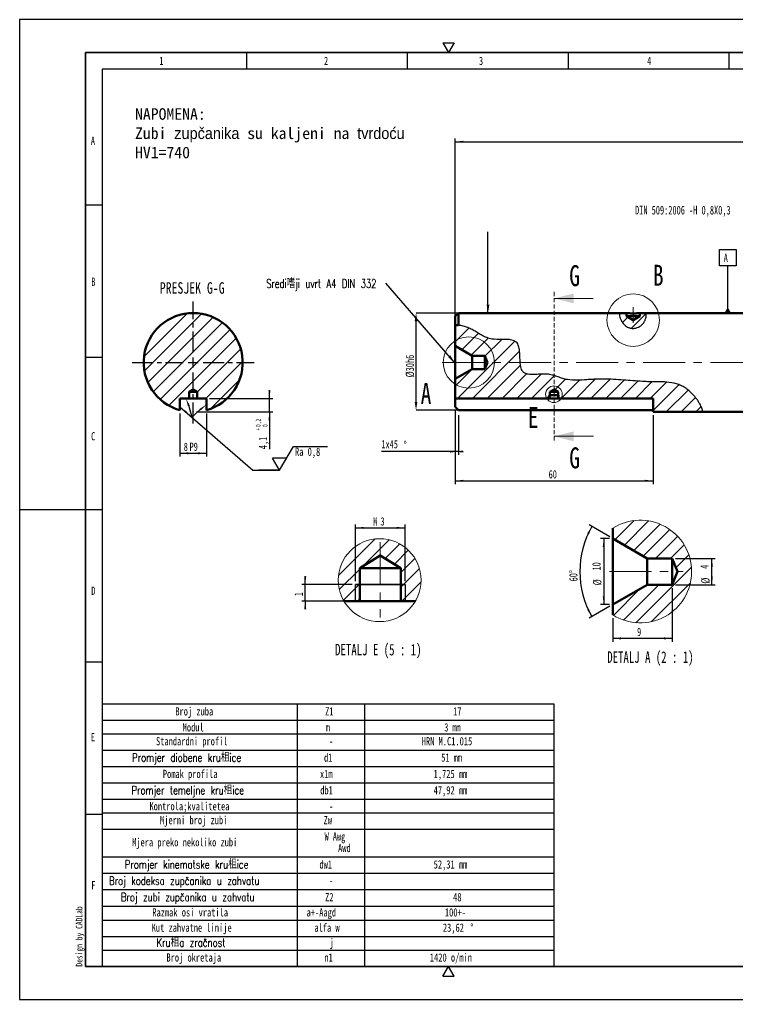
# Model space of a CAD drawing. Header units: millimetres. Extents: x 0 to 565, y 0 to 297.
# Drawn here: x 0 to 217.6, y 0 to 297 of the extents above; entities that cross this region are included whole.
import ezdxf

# ---------------------------------------------------------------- set-up
doc = ezdxf.new("R2010")
doc.units = ezdxf.units.MM
doc.header["$PDSIZE"] = -1
for name, pattern in [('CENTER', [10.16, 6.35, -1.27, 1.27, -1.27]), ('CENTERX2', [20.32, 12.7, -2.54, 2.54, -2.54]), ('HIDDEN', [1.905, 1.27, -0.635])]:
    doc.linetypes.add(name, pattern=pattern)
doc.layers.add('SAST-DEBELO', color=218, linetype='Continuous', lineweight=35)
doc.layers.add('SAST-TANKO', color=218, linetype='Continuous')
doc.layers.add('SLD-0', color=7, linetype='Continuous')
doc.styles.add('SLDTEXTSTYLE0', font='TXT', dxfattribs={"width": 0.75})
doc.styles.add('SLDTEXTSTYLE1', font='TXT', dxfattribs={"width": 0.75, "bigfont": 'bigfont'})
doc.styles.add('SLDTEXTSTYLE2', font='TXT', dxfattribs={"width": 0.7})
doc.styles.add('SLDTEXTSTYLE3', font='TXT', dxfattribs={"width": 0.7, "bigfont": 'bigfont'})
doc.styles.add('SLDTEXTSTYLE4', font='TXT', dxfattribs={"width": 0.6875})
doc.dimstyles.new('SLDDIMSTYLE1', dxfattribs={"dimtxt": 2.5, "dimasz": 2.5, "dimexe": 0, "dimexo": 0.0625, "dimtad": 1, "dimdec": 0, "dimrnd": 1e-09, "dimzin": 12, "dimdsep": 46, "dimtxsty": 'SLDTEXTSTYLE2', "dimsah": 1, "dimcen": 0.09, "dimadec": 0, "dimazin": 3, "dimtfac": 1, "dimtdec": 1, "dimtofl": 0, "dimtmove": 0, "dimatfit": 3, "dimfxl": 1, "dimfrac": 2, "dimtolj": 1, "dimtzin": 12, "dimarcsym": 0})
doc.dimstyles.new('SLDDIMSTYLE10', dxfattribs={"dimtxt": 2.5, "dimasz": 2.5, "dimexe": 0, "dimexo": 0.0625, "dimtad": 1, "dimdec": 0, "dimlfac": 0.5, "dimrnd": 1e-09, "dimzin": 12, "dimdsep": 46, "dimtxsty": 'SLDTEXTSTYLE2', "dimsah": 1, "dimcen": 0.09, "dimadec": 0, "dimazin": 3, "dimtfac": 1, "dimtdec": 1, "dimtofl": 0, "dimtmove": 0, "dimatfit": 3, "dimfxl": 1, "dimfrac": 2, "dimtolj": 1, "dimtzin": 12, "dimarcsym": 0})
doc.dimstyles.new('SLDDIMSTYLE11', dxfattribs={"dimtxt": 2.5, "dimasz": 2.5, "dimexe": 0, "dimexo": 0.0625, "dimtad": 1, "dimdec": 4, "dimlfac": 0.5, "dimzin": 12, "dimdsep": 46, "dimtxsty": 'SLDTEXTSTYLE2', "dimsah": 1, "dimcen": 0.09, "dimadec": 0, "dimazin": 3, "dimtfac": 1, "dimtdec": 1, "dimtofl": 0, "dimtmove": 0, "dimatfit": 3, "dimfxl": 1, "dimfrac": 2, "dimtolj": 1, "dimtzin": 12, "dimarcsym": 0})
doc.dimstyles.new('SLDDIMSTYLE15', dxfattribs={"dimtxt": 2.5, "dimasz": 2.5, "dimexe": 0, "dimexo": 0.0625, "dimtad": 1, "dimdec": 1, "dimrnd": 1e-09, "dimzin": 12, "dimdsep": 46, "dimtxsty": 'SLDTEXTSTYLE2', "dimsah": 1, "dimcen": 0.09, "dimadec": 0, "dimazin": 3, "dimtol": 1, "dimtp": 0.2, "dimtfac": 1, "dimtdec": 1, "dimtmove": 0, "dimatfit": 0, "dimfxl": 1, "dimfrac": 2, "dimtolj": 1, "dimarcsym": 0})
doc.dimstyles.new('SLDDIMSTYLE21', dxfattribs={"dimtxt": 2.5, "dimasz": 2.5, "dimexe": 0, "dimexo": 0.0625, "dimtad": 1, "dimdec": 0, "dimlfac": 0.2, "dimrnd": 1e-09, "dimzin": 12, "dimdsep": 46, "dimtxsty": 'SLDTEXTSTYLE2', "dimsah": 1, "dimcen": 0.09, "dimadec": 0, "dimazin": 3, "dimtfac": 1, "dimtdec": 1, "dimtmove": 0, "dimatfit": 0, "dimfxl": 1, "dimfrac": 2, "dimtolj": 1, "dimtzin": 12, "dimarcsym": 0})
doc.dimstyles.new('SLDDIMSTYLE22', dxfattribs={"dimtxt": 2.5, "dimasz": 2.5, "dimexe": 0, "dimexo": 0.0625, "dimtad": 1, "dimdec": 0, "dimlfac": 0.2, "dimrnd": 1e-09, "dimzin": 12, "dimdsep": 46, "dimtxsty": 'SLDTEXTSTYLE2', "dimsah": 1, "dimcen": 0.09, "dimadec": 0, "dimazin": 3, "dimtfac": 1, "dimtdec": 1, "dimtofl": 0, "dimtmove": 0, "dimatfit": 3, "dimfxl": 1, "dimfrac": 2, "dimtolj": 1, "dimtzin": 12, "dimarcsym": 0})
doc.dimstyles.new('SLDDIMSTYLE6', dxfattribs={"dimtxt": 0.18, "dimasz": 2.5, "dimexe": 0, "dimexo": 0.0625, "dimgap": 0, "dimtad": 0, "dimtih": 1, "dimtoh": 1, "dimdec": 0, "dimrnd": 1e-09, "dimzin": 0, "dimdsep": 46, "dimtxsty": 'Standard', "dimsah": 1, "dimcen": 0.09, "dimadec": 0, "dimazin": 0, "dimtfac": 2.5, "dimtdec": 0, "dimtofl": 0, "dimtmove": 0, "dimatfit": 3, "dimfxl": 1, "dimfrac": 2, "dimtolj": 1, "dimtzin": 0, "dimarcsym": 0})

# ---------------------------------------------------------------- blocks, each defined once
blk = doc.blocks.new('SW_TABLEANNOTATION_0')
at = {"layer": 'SLD-0', "color": 0}
for p, q in [((0, 0), (0, -4.96)), ((0, 0), (59.11, 0)), ((59.11, 0), (59.11, -4.96)), ((59.11, 0), (79.56, 0)), ((79.56, 0), (79.56, -4.96)), ((79.56, 0), (136.95, 0)), ((136.95, 0), (136.95, -4.96)), ((0, -4.96), (0, -9.05)), ((0, -4.96), (59.11, -4.96)), ((59.11, -4.96), (59.11, -9.05)), ((59.11, -4.96), (79.56, -4.96)), ((79.56, -4.96), (79.56, -9.05)), ((79.56, -4.96), (136.95, -4.96)), ((136.95, -4.96), (136.95, -9.05)), ((0, -9.05), (0, -14.01)), ((0, -9.05), (59.11, -9.05)), ((59.11, -9.05), (59.11, -14.01)), ((59.11, -9.05), (79.56, -9.05)), ((79.56, -9.05), (79.56, -14.01)), ((79.56, -9.05), (136.95, -9.05)), ((136.95, -9.05), (136.95, -14.01)), ((0, -14.01), (0, -18.97)), ((0, -14.01), (59.11, -14.01)), ((59.11, -14.01), (59.11, -18.97)), ((59.11, -14.01), (79.56, -14.01)), ((79.56, -14.01), (79.56, -18.97)), ((79.56, -14.01), (136.95, -14.01)), ((136.95, -14.01), (136.95, -18.97)), ((0, -18.97), (0, -23.93)), ((0, -18.97), (59.11, -18.97)), ((59.11, -18.97), (59.11, -23.93)), ((59.11, -18.97), (79.56, -18.97)), ((79.56, -18.97), (79.56, -23.93)), ((79.56, -18.97), (136.95, -18.97)), ((136.95, -18.97), (136.95, -23.93)), ((0, -23.93), (0, -28.89)), ((0, -23.93), (59.11, -23.93)), ((59.11, -23.93), (59.11, -28.89)), ((59.11, -23.93), (79.56, -23.93)), ((79.56, -23.93), (79.56, -28.89)), ((79.56, -23.93), (136.95, -23.93)), ((136.95, -23.93), (136.95, -28.89)), ((0, -28.89), (0, -32.98)), ((0, -28.89), (59.11, -28.89)), ((59.11, -28.89), (59.11, -32.98)), ((59.11, -28.89), (79.56, -28.89)), ((79.56, -28.89), (79.56, -32.98)), ((79.56, -28.89), (136.95, -28.89)), ((136.95, -28.89), (136.95, -32.98)), ((0, -32.98), (0, -37.94)), ((0, -32.98), (59.11, -32.98)), ((59.11, -32.98), (59.11, -37.94)), ((59.11, -32.98), (79.56, -32.98)), ((79.56, -32.98), (79.56, -37.94)), ((79.56, -32.98), (136.95, -32.98)), ((136.95, -32.98), (136.95, -37.94)), ((0, -37.94), (0, -46.4)), ((0, -37.94), (59.11, -37.94)), ((59.11, -37.94), (59.11, -46.4)), ((59.11, -37.94), (79.56, -37.94)), ((79.56, -37.94), (79.56, -46.4)), ((79.56, -37.94), (136.95, -37.94)), ((136.95, -37.94), (136.95, -46.4)), ((0, -46.4), (0, -51.35)), ((0, -46.4), (59.11, -46.4)), ((59.11, -46.4), (59.11, -51.35)), ((59.11, -46.4), (79.56, -46.4)), ((79.56, -46.4), (79.56, -51.35)), ((79.56, -46.4), (136.95, -46.4)), ((136.95, -46.4), (136.95, -51.35)), ((0, -51.35), (0, -56.31)), ((0, -51.35), (59.11, -51.35)), ((59.11, -51.35), (59.11, -56.31)), ((59.11, -51.35), (79.56, -51.35)), ((79.56, -51.35), (79.56, -56.31)), ((79.56, -51.35), (136.95, -51.35)), ((136.95, -51.35), (136.95, -56.31)), ((0, -56.31), (0, -61.27)), ((0, -56.31), (59.11, -56.31)), ((59.11, -56.31), (59.11, -61.27)), ((59.11, -56.31), (79.56, -56.31)), ((79.56, -56.31), (79.56, -61.27)), ((79.56, -56.31), (136.95, -56.31)), ((136.95, -56.31), (136.95, -61.27)), ((0, -61.27), (0, -65.56)), ((0, -61.27), (59.11, -61.27)), ((59.11, -61.27), (59.11, -65.56)), ((59.11, -61.27), (79.56, -61.27)), ((79.56, -61.27), (79.56, -65.56)), ((79.56, -61.27), (136.95, -61.27)), ((136.95, -61.27), (136.95, -65.56)), ((0, -65.56), (0, -70.52)), ((0, -65.56), (59.11, -65.56)), ((59.11, -65.56), (59.11, -70.52)), ((59.11, -65.56), (79.56, -65.56)), ((79.56, -65.56), (79.56, -70.52)), ((79.56, -65.56), (136.95, -65.56)), ((136.95, -65.56), (136.95, -70.52)), ((0, -70.52), (0, -74.62)), ((0, -70.52), (59.11, -70.52)), ((59.11, -70.52), (59.11, -74.62)), ((59.11, -70.52), (79.56, -70.52)), ((79.56, -70.52), (79.56, -74.62)), ((79.56, -70.52), (136.95, -70.52)), ((136.95, -70.52), (136.95, -74.62)), ((0, -74.62), (0, -79.57)), ((0, -74.62), (59.11, -74.62)), ((59.11, -74.62), (59.11, -79.57)), ((59.11, -74.62), (79.56, -74.62)), ((79.56, -74.62), (79.56, -79.57)), ((79.56, -74.62), (136.95, -74.62)), ((136.95, -74.62), (136.95, -79.57)), ((0, -79.57), (59.11, -79.57)), ((59.11, -79.57), (79.56, -79.57)), ((79.56, -79.57), (136.95, -79.57))]:
    blk.add_line(p, q, dxfattribs=at)
at = {"layer": 'SLD-0', "color": 0, "char_height": 2.5, "attachment_point": 1}
for s, insert, style in [('Broj zuba', (22.21, -1.01), 'SLDTEXTSTYLE0'), ('Z1', (67.61, -1.01), 'SLDTEXTSTYLE0'), ('17', (106.41, -1.01), 'SLDTEXTSTYLE0'), ('Modul', (24.44, -5.85), 'SLDTEXTSTYLE0'), ('3 mm', (103.75, -5.85), 'SLDTEXTSTYLE4'), ('m', (67.77, -5.85), 'SLDTEXTSTYLE0'), ('Standardni profil', (16.35, -10.06), 'SLDTEXTSTYLE0'), ('-', (68.78, -10.06), 'SLDTEXTSTYLE0'), ('HRN M.C1.015', (96.91, -10.06), 'SLDTEXTSTYLE0'), ('Promjer diobene kru柤ice', (9.11, -15.02), 'SLDTEXTSTYLE1'), ('d1', (67.27, -15.02), 'SLDTEXTSTYLE0'), ('51 mm', (102.82, -15.02), 'SLDTEXTSTYLE2'), ('Pomak profila', (18.42, -19.97), 'SLDTEXTSTYLE0'), ('x1m', (66.05, -19.97), 'SLDTEXTSTYLE0'), ('1,725 mm', (100.51, -19.97), 'SLDTEXTSTYLE0'), ('Promjer temeljne kru柤ice', (8.93, -24.93), 'SLDTEXTSTYLE1'), ('db1', (66.13, -24.93), 'SLDTEXTSTYLE0'), ('47,92 mm', (100.51, -24.93), 'SLDTEXTSTYLE0'), ('Kontrola;kvalitetea', (14.37, -29.77), 'SLDTEXTSTYLE0'), ('-', (68.78, -29.77), 'SLDTEXTSTYLE0'), ('Mjerni broj zubi', (17.57, -33.98), 'SLDTEXTSTYLE0'), ('Zw', (67.15, -33.98), 'SLDTEXTSTYLE0'), ('Mjera preko nekoliko zubi', (9.11, -40.69), 'SLDTEXTSTYLE0'), ('W Awg', (67.46, -38.94), 'SLDTEXTSTYLE2'), ('Awd', (71.54, -42.44), 'SLDTEXTSTYLE0'), ('Promjer kinematske kru柤ice', (6.89, -47.4), 'SLDTEXTSTYLE1'), ('dw1', (65.89, -47.4), 'SLDTEXTSTYLE0'), ('52,31 mm', (100.51, -47.4), 'SLDTEXTSTYLE0'), ('Broj kodeksa zupčanika u zahvatu', (2.12, -52.36), 'SLDTEXTSTYLE1'), ('-', (68.78, -52.36), 'SLDTEXTSTYLE0'), ('Broj zubi zupčanika u zahvatu', (5.71, -57.32), 'SLDTEXTSTYLE1'), ('Z2', (67.61, -57.32), 'SLDTEXTSTYLE0'), ('48', (106.41, -57.32), 'SLDTEXTSTYLE0'), ('Razmak osi vratila', (15.23, -61.94), 'SLDTEXTSTYLE0'), ('a+-Aagd', (62, -61.94), 'SLDTEXTSTYLE0'), ('100+-', (103.92, -61.94), 'SLDTEXTSTYLE0'), ('Kut zahvatne linije', (15.04, -66.57), 'SLDTEXTSTYLE0'), ('alfa w', (64.36, -66.57), 'SLDTEXTSTYLE0'), ('23,62', (103.31, -66.57), 'SLDTEXTSTYLE0'), ('%%d', (111.62, -66.57), 'SLDTEXTSTYLE0'), ('Kru柤a zračnost', (16.52, -71.1), 'SLDTEXTSTYLE1'), ('j', (69, -71.1), 'SLDTEXTSTYLE0'), ('Broj okretaja', (19.51, -75.62), 'SLDTEXTSTYLE0'), ('n1', (67.4, -75.62), 'SLDTEXTSTYLE0'), ('1420 o/min', (99.37, -75.62), 'SLDTEXTSTYLE0')]:
    blk.add_mtext(s, dxfattribs=dict(at, insert=insert, style=style))
blk = doc.blocks.new('_D_4')
at = {"layer": 'Defpoints', "color": 0, "transparency": 16777216}
for p in [(120.18, 208.06), (133.01, 208.06), (133.01, 178.6)]:
    blk.add_point(p, dxfattribs=at)
at = {"layer": 'SLD-0', "color": 0, "lineweight": -2, "transparency": 16777216}
for p, q in [((132.94, 208.06), (120.18, 208.06)), ((120.18, 181.1), (120.18, 205.56)), ((132.94, 178.6), (120.18, 178.6))]:
    blk.add_line(p, q, dxfattribs=at)
at = {"layer": 'SLD-0', "color": 0, "transparency": 16777216}
for points in [[(119.76, 205.56), (120.59, 205.56), (120.18, 208.06)], [(119.76, 181.1), (120.59, 181.1), (120.18, 178.6)]]:
    blk.add_solid(points, dxfattribs=at)
at = {"layer": 'SLD-0', "color": 0, "transparency": 16777216, "insert": (117.05, 191.97), "char_height": 2.5, "attachment_point": 2, "rotation": 90, "style": 'SLDTEXTSTYLE2'}
blk.add_mtext('\\A1;%%C{\\Ftxt|c238;30}h6', dxfattribs=at)
blk = doc.blocks.new('_D_12')
at = {"layer": 'SLD-0', "transparency": 16777216}
for p, q in [((132.01, 178.06), (132.01, 165.07)), ((133.01, 177.06), (133.01, 165.07)), ((132.01, 166.07), (109.68, 166.07)), ((133.01, 166.07), (132.01, 166.07))]:
    blk.add_line(p, q, dxfattribs=at)
for points in [[(133.01, 166.07), (130.51, 166.38), (130.51, 165.76)], [(132.01, 166.07), (134.51, 165.76), (134.51, 166.38)]]:
    blk.add_solid(points, dxfattribs=at)
at = {"layer": 'SLD-0', "transparency": 16777216, "char_height": 2.5, "attachment_point": 1, "style": 'SLDTEXTSTYLE2'}
for s, insert in [('1', (109.68, 169.54)), ('x45', (110.93, 169.54)), ('%%d', (116.43, 169.29))]:
    blk.add_mtext(s, dxfattribs=dict(at, insert=insert))
blk = doc.blocks.new('_D_16')
at = {"layer": 'SLD-0', "transparency": 16777216}
for p, q in [((132.01, 178.64), (132.01, 156.2)), ((192.01, 177.06), (192.01, 156.2)), ((132.01, 157.2), (192.01, 157.2))]:
    blk.add_line(p, q, dxfattribs=at)
for points in [[(132.01, 157.2), (134.51, 156.89), (134.51, 157.51)], [(192.01, 157.2), (189.51, 157.51), (189.51, 156.89)]]:
    blk.add_solid(points, dxfattribs=at)
at = {"layer": 'SLD-0', "transparency": 16777216, "insert": (160.37, 160.42), "char_height": 2.5, "attachment_point": 1, "style": 'SLDTEXTSTYLE2'}
blk.add_mtext('60', dxfattribs=at)
blk = doc.blocks.new('_D_17')
at = {"layer": 'SLD-0', "transparency": 16777216}
for p, q in [((132.01, 205.44), (132.01, 260.97)), ((132.01, 259.97), (362.01, 259.97)), ((362.01, 208.06), (362.01, 260.97))]:
    blk.add_line(p, q, dxfattribs=at)
for centre, start, end in [((246.42, 262.35), 153.4349, 206.5651), ((242.17, 262.35), 333.4349, 26.5651)]:
    blk.add_arc(centre, 5.31, start, end, dxfattribs=at)
for points in [[(132.01, 259.97), (134.51, 259.66), (134.51, 260.28)], [(362.01, 259.97), (359.51, 260.28), (359.51, 259.66)]]:
    blk.add_solid(points, dxfattribs=at)
at = {"layer": 'SLD-0', "transparency": 16777216, "insert": (241.67, 263.19), "char_height": 2.5, "attachment_point": 1, "style": 'SLDTEXTSTYLE2'}
blk.add_mtext('230', dxfattribs=at)
blk = doc.blocks.new('SW_NOTE_0_4')
at = {"layer": 'SLD-0', "color": 0, "insert": (-36.29, 1.22), "char_height": 2.6458, "attachment_point": 1, "style": 'SLDTEXTSTYLE3'}
blk.add_mtext('Sredi嗜ji uvrt A4 DIN 332', dxfattribs=at)
blk = doc.blocks.new('SW_NOTE_0_5')
at = {"layer": 'SLD-0', "color": 0, "insert": (-34.09, 1.2), "char_height": 2.6458, "attachment_point": 1, "style": 'SLDTEXTSTYLE2'}
blk.add_mtext('DIN 509:2006 -H 0,8X0,3', dxfattribs=at)
blk = doc.blocks.new('SW_DATUMTAG_0')
at = {"layer": 'SLD-0', "color": 0}
for p, q in [((-1.27, -0.52), (-1.27, 4.48)), ((-1.27, 4.48), (3.73, 4.48)), ((3.73, 4.48), (3.73, -0.52)), ((3.73, -0.52), (-1.27, -0.52)), ((1.23, -14.78), (1.23, -0.52))]:
    blk.add_line(p, q, dxfattribs=at)
blk.add_solid([(2.23, -14.78), (0.23, -14.78), (1.23, -13.03)], dxfattribs=at)
at = {"layer": 'SLD-0', "color": 0, "insert": (0, 3.22), "char_height": 2.5, "attachment_point": 1, "style": 'SLDTEXTSTYLE2'}
blk.add_mtext('A', dxfattribs=at)
blk = doc.blocks.new('SW_HATCH_1')
at = {"color": 0, "linetype": 'Continuous', "lineweight": 25}
for p, q in [((0, 0), (-5.82, -5.82)), ((4.4, -0.09), (-2.97, -7.46)), ((7.89, -1.09), (-0.12, -9.1)), ((10.78, -2.69), (2.72, -10.75)), ((13.19, -4.77), (6.52, -11.44)), ((15.14, -7.31), (11.01, -11.44)), ((16.58, -10.36), (12.7, -14.24)), ((17.38, -14.06), (0.49, -30.94)), ((1.75, -20.7), (-6.26, -28.71)), ((7.5, -19.44), (-3.21, -30.15)), ((17.06, -18.86), (5.3, -30.62))]:
    blk.add_line(p, q, dxfattribs=at)
blk = doc.blocks.new('_D_20')
at = {"layer": 'SLD-0', "transparency": 16777216}
for p, q in [((178.96, 140.18), (172.61, 143.85)), ((178.96, 119.18), (172.61, 115.52))]:
    blk.add_line(p, q, dxfattribs=at)
blk.add_arc((197.14, 129.68), 27.32, 150, 210, dxfattribs=at)
for points in [[(173.48, 143.35), (172.06, 141.27), (172.61, 140.98)], [(173.48, 116.02), (172.61, 118.38), (172.06, 118.1)]]:
    blk.add_solid(points, dxfattribs=at)
at = {"layer": 'SLD-0', "transparency": 16777216, "insert": (166.64, 126.7), "char_height": 2.5, "attachment_point": 1, "rotation": 90.9012, "style": 'SLDTEXTSTYLE2'}
blk.add_mtext('60°', dxfattribs=at)
blk = doc.blocks.new('_D_21')
at = {"layer": 'SLD-0', "transparency": 16777216}
for p, q in [((178.82, 139.68), (176.08, 139.68)), ((177.08, 139.68), (177.08, 119.68)), ((178.82, 119.68), (176.08, 119.68))]:
    blk.add_line(p, q, dxfattribs=at)
for points in [[(177.08, 139.68), (176.77, 137.18), (177.39, 137.18)], [(177.08, 119.68), (177.39, 122.18), (176.77, 122.18)]]:
    blk.add_solid(points, dxfattribs=at)
at = {"layer": 'SLD-0', "transparency": 16777216, "char_height": 2.5, "attachment_point": 1, "rotation": 90, "style": 'SLDTEXTSTYLE2'}
for s, insert in [('10', (173.61, 130.01)), ('%%c', (173.86, 125.5))]:
    blk.add_mtext(s, dxfattribs=dict(at, insert=insert))
blk = doc.blocks.new('_D_22')
at = {"layer": 'SLD-0', "transparency": 16777216}
for p, q in [((198.82, 133.68), (210.85, 133.68)), ((209.85, 125.68), (209.85, 133.68)), ((198.82, 125.68), (210.85, 125.68))]:
    blk.add_line(p, q, dxfattribs=at)
for points in [[(209.85, 133.68), (209.54, 131.18), (210.16, 131.18)], [(209.85, 125.68), (210.16, 128.18), (209.54, 128.18)]]:
    blk.add_solid(points, dxfattribs=at)
at = {"layer": 'SLD-0', "transparency": 16777216, "char_height": 2.5, "attachment_point": 1, "rotation": 90, "style": 'SLDTEXTSTYLE2'}
for s, insert in [('4', (206.38, 130.51)), ('%%c', (206.63, 126))]:
    blk.add_mtext(s, dxfattribs=dict(at, insert=insert))
blk = doc.blocks.new('_D_23')
at = {"layer": 'SLD-0', "transparency": 16777216}
for p, q in [((197.82, 124.68), (197.82, 108.43)), ((179.82, 115.55), (179.82, 108.43)), ((197.82, 109.43), (179.82, 109.43))]:
    blk.add_line(p, q, dxfattribs=at)
for points in [[(179.82, 109.43), (182.32, 109.12), (182.32, 109.74)], [(197.82, 109.43), (195.32, 109.74), (195.32, 109.12)]]:
    blk.add_solid(points, dxfattribs=at)
at = {"layer": 'SLD-0', "transparency": 16777216, "insert": (187.18, 112.65), "char_height": 2.5, "attachment_point": 1, "rotation": 360, "style": 'SLDTEXTSTYLE2'}
blk.add_mtext('9', dxfattribs=at)
blk = doc.blocks.new('_D_28')
at = {"layer": 'SLD-0', "transparency": 16777216}
for p, q in [((75.74, 182.16), (75.74, 184.66)), ((57.61, 182.16), (76.74, 182.16)), ((75.74, 178.06), (75.74, 182.16)), ((53.61, 178.06), (76.74, 178.06)), ((75.74, 178.06), (75.74, 166.79))]:
    blk.add_line(p, q, dxfattribs=at)
for points in [[(75.74, 182.16), (76.05, 184.66), (75.43, 184.66)], [(75.74, 178.06), (75.43, 175.56), (76.05, 175.56)]]:
    blk.add_solid(points, dxfattribs=at)
at = {"layer": 'SLD-0', "transparency": 16777216, "attachment_point": 1, "rotation": 90, "style": 'SLDTEXTSTYLE2'}
for s, insert, char_height in [('0,2', (71.56, 173.47), 1.5), ('+', (71.56, 172.42), 1.5), ('0', (73.66, 173.47), 1.5), ('4,1', (72.52, 166.79), 2.5)]:
    blk.add_mtext(s, dxfattribs=dict(at, insert=insert, char_height=char_height))
blk = doc.blocks.new('_D_29')
at = {"layer": 'SLD-0', "transparency": 16777216}
for p, q in [((48.61, 177.6), (48.61, 164.54)), ((56.61, 177.6), (56.61, 164.54)), ((48.61, 165.54), (56.61, 165.54))]:
    blk.add_line(p, q, dxfattribs=at)
for points in [[(48.61, 165.54), (51.11, 165.23), (51.11, 165.85)], [(56.61, 165.54), (54.11, 165.85), (54.11, 165.23)]]:
    blk.add_solid(points, dxfattribs=at)
at = {"layer": 'SLD-0', "transparency": 16777216, "char_height": 2.5, "attachment_point": 1, "style": 'SLDTEXTSTYLE2'}
for s, insert in [('8', (49.77, 168.77)), ('P9', (51.52, 168.77))]:
    blk.add_mtext(s, dxfattribs=dict(at, insert=insert))
blk = doc.blocks.new('SW_SFSYMBOL_5')
at = {"layer": 'SLD-0', "color": 0}
for p, q in [((-4.67, -3.57), (-0.46, 3.57)), ((-0.46, 3.57), (9.84, 3.57)), ((-4.67, -3.57), (-6.78, 0)), ((-2.57, 0), (-6.78, 0))]:
    blk.add_line(p, q, dxfattribs=at)
at = {"layer": 'SLD-0', "color": 0, "insert": (0, 3.22), "char_height": 2.5, "attachment_point": 1, "style": 'SLDTEXTSTYLE0'}
blk.add_mtext('Ra 0,8', dxfattribs=at)
blk = doc.blocks.new('SW_HATCH_3')
at = {"color": 0, "linetype": 'Continuous', "lineweight": 25}
for p, q in [((0, 0), (-11.1, -11.1)), ((4.24, -0.25), (-3.83, -8.32)), ((7.48, -1.5), (3.04, -5.94)), ((10.07, -3.4), (5.84, -7.63)), ((12.08, -5.88), (7.83, -10.13)), ((-4.67, -9.16), (-10.85, -15.34)), ((13.46, -9), (7.83, -14.62)), ((-4.67, -13.65), (-9.6, -18.58)), ((13.94, -13), (8.12, -18.82)), ((-4.67, -18.14), (-5.35, -18.82))]:
    blk.add_line(p, q, dxfattribs=at)
blk = doc.blocks.new('_D_35')
at = {"layer": 'SLD-0', "transparency": 16777216}
for p, q in [((86.58, 125.75), (86.58, 128.25)), ((100.84, 125.75), (85.58, 125.75)), ((86.58, 120.75), (86.58, 125.75)), ((100.84, 120.75), (85.58, 120.75)), ((86.58, 120.75), (86.58, 118.25))]:
    blk.add_line(p, q, dxfattribs=at)
for points in [[(86.58, 125.75), (86.89, 128.25), (86.27, 128.25)], [(86.58, 120.75), (86.27, 118.25), (86.89, 118.25)]]:
    blk.add_solid(points, dxfattribs=at)
at = {"layer": 'SLD-0', "transparency": 16777216, "insert": (83.36, 122.2), "char_height": 2.5, "attachment_point": 1, "rotation": 90, "style": 'SLDTEXTSTYLE2'}
blk.add_mtext('1', dxfattribs=at)
blk = doc.blocks.new('_D_36')
at = {"layer": 'SLD-0', "transparency": 16777216}
for p, q in [((101.84, 126.75), (101.84, 143.93)), ((101.84, 142.93), (116.84, 142.93)), ((116.84, 126.75), (116.84, 143.93))]:
    blk.add_line(p, q, dxfattribs=at)
for points in [[(101.84, 142.93), (104.34, 142.62), (104.34, 143.24)], [(116.84, 142.93), (114.34, 143.24), (114.34, 142.62)]]:
    blk.add_solid(points, dxfattribs=at)
at = {"layer": 'SLD-0', "transparency": 16777216, "char_height": 2.5, "attachment_point": 1, "style": 'SLDTEXTSTYLE2'}
for s, insert in [('M', (107.16, 146.15)), ('3', (109.41, 146.15))]:
    blk.add_mtext(s, dxfattribs=dict(at, insert=insert))
blk = doc.blocks.new('*U62')
at = {"color": 0, "linetype": 'CENTER', "transparency": 16777216}
for p, q in [((0, 3), (0, 18.5)), ((-18.5, 0), (-3, 0)), ((3, 0), (18.5, 0)), ((0, -18.5), (0, -3))]:
    blk.add_line(p, q, dxfattribs=at)
at = {"color": 0, "linetype": 'Continuous', "transparency": 16777216}
for p, q in [((-1.5, 0), (1.5, 0)), ((0, -1.5), (0, 1.5))]:
    blk.add_line(p, q, dxfattribs=at)

msp = doc.modelspace()

# ---------------------------------------------------------------- hatches: boundary and pattern name
at = {"linetype": 'Continuous', "lineweight": 25}
h = msp.add_hatch(dxfattribs=at)
h.set_pattern_fill('ANSI31', style=0)
edge = h.paths.add_edge_path(flags=0)
edge.add_line((56.61385, 182.16076), (56.61385, 178.60393))
edge.add_arc((52.61385, 193.06076), 15, 285.46601, 614.53399)
edge.add_line((48.61385, 178.60393), (48.61385, 182.16076))
edge.add_line((48.61385, 182.16076), (51.36386, 182.16076))
edge.add_line((51.36386, 182.16076), (51.36386, 184.16076))
edge.add_spline(control_points=[(51.36386, 184.16076), (51.47055, 184.22487), (51.57724, 184.28898), (51.68394, 184.35308), (51.91638, 184.49275), (52.14882, 184.63242), (52.38127, 184.77207), (52.43938, 184.80698), (52.49748, 184.84191), (52.55562, 184.87678), (52.57016, 184.8855), (52.58465, 184.89429), (52.59929, 184.90283), (52.60297, 184.90498), (52.60659, 184.9073), (52.61053, 184.90893), (52.61142, 184.90929), (52.61236, 184.90961), (52.61332, 184.90969), (52.61407, 184.90976), (52.61484, 184.90967), (52.61556, 184.90948), (52.61663, 184.9092), (52.61764, 184.90875), (52.61863, 184.90827), (52.62043, 184.9074), (52.62218, 184.90642), (52.62392, 184.90543), (52.62722, 184.90356), (52.63048, 184.90163), (52.63375, 184.89969), (52.64003, 184.89598), (52.6463, 184.89223), (52.65257, 184.88848), (52.66468, 184.88123), (52.67678, 184.87397), (52.68888, 184.8667), (52.71229, 184.85265), (52.73569, 184.8386), (52.75909, 184.82454), (52.80437, 184.79735), (52.84964, 184.77015), (52.89491, 184.74295), (52.9825, 184.69032), (53.0701, 184.63769), (53.15769, 184.58506), (53.32718, 184.48322), (53.49667, 184.38138), (53.66615, 184.27955), (53.73205, 184.23995), (53.79795, 184.20036), (53.86385, 184.16076)], knot_values=[0.002880687, 0.002880687, 0.002880687, 0.002880687, 0.003254102, 0.003254102, 0.003254102, 0.004067627, 0.004067627, 0.004067627, 0.004271008, 0.004271008, 0.004271008, 0.004321856, 0.004321856, 0.004321856, 0.004334645, 0.004334645, 0.004334645, 0.004337544, 0.004337544, 0.004337544, 0.004339809, 0.004339809, 0.004339809, 0.0043431, 0.0043431, 0.0043431, 0.00434907, 0.00434907, 0.00434907, 0.004360399, 0.004360399, 0.004360399, 0.004382207, 0.004382207, 0.004382207, 0.004424345, 0.004424345, 0.004424345, 0.004505849, 0.004505849, 0.004505849, 0.004663538, 0.004663538, 0.004663538, 0.004968646, 0.004968646, 0.004968646, 0.005559004, 0.005559004, 0.005559004, 0.005788541, 0.005788541, 0.005788541, 0.005788541], weights=[1, 1, 1, 1, 1, 1, 1, 1, 1, 1, 1, 1, 1, 1, 1, 1, 1, 1, 1, 1, 1, 1, 1, 1, 1, 1, 1, 1, 1, 1, 1, 1, 1, 1, 1, 1, 1, 1, 1, 1, 1, 1, 1, 1, 1, 1, 1, 1, 1, 1, 1, 1], degree=3, periodic=0)
edge.add_line((53.86385, 184.16076), (53.86385, 182.16076))
edge.add_line((53.86385, 182.16076), (56.61385, 182.16076))
h = msp.add_hatch(dxfattribs=at)
h.set_pattern_fill('ANSI31', style=0)
edge = h.paths.add_edge_path(flags=0)
edge.add_line((184.00681, 208.06076), (181.79872, 208.06076))
edge.add_spline(control_points=[(181.79872, 208.06076), (181.70873, 206.47223), (183.99088, 202.53303), (189.09109, 203.82129), (190.10844, 206.94922), (189.93788, 208.06076)], knot_values=[0.05217501, 0.05217501, 0.05217501, 0.05217501, 0.262824764, 0.468806802, 0.615799864, 0.615799864, 0.615799864, 0.615799864], weights=[1, 1, 1, 1, 1, 1], degree=3, periodic=0)
edge.add_line((189.93788, 208.06076), (188.00681, 208.06076))
edge.add_line((188.00681, 208.06076), (188.00681, 207.06076))
edge.add_line((188.00681, 207.06076), (186.00681, 205.90606))
edge.add_line((186.00681, 205.90606), (184.00681, 207.06076))
edge.add_line((184.00681, 207.06076), (184.00681, 208.06076))
h = msp.add_hatch(dxfattribs=at)
h.set_pattern_fill('ANSI31', style=0)
edge = h.paths.add_edge_path(flags=0)
edge.add_line((132.00681, 198.06076), (137.20297, 195.06076))
edge.add_line((137.20297, 195.06076), (141.00681, 195.06076))
edge.add_line((141.00681, 195.06076), (141.83524, 193.06076))
edge.add_line((141.83524, 193.06076), (141.00681, 191.06076))
edge.add_line((141.00681, 191.06076), (137.20297, 191.06076))
edge.add_line((137.20297, 191.06076), (132.00681, 188.06076))
edge.add_line((132.00681, 188.06076), (132.00681, 182.16076))
edge.add_line((132.00681, 182.16076), (160.75681, 182.16076))
edge.add_line((160.75681, 182.16076), (160.75681, 184.16076))
edge.add_line((160.75681, 184.16076), (162.00681, 184.91184))
edge.add_line((162.00681, 184.91184), (163.25681, 184.16076))
edge.add_line((163.25681, 184.16076), (163.25681, 182.16076))
edge.add_line((163.25681, 182.16076), (192.00681, 182.16076))
edge.add_line((192.00681, 182.16076), (192.00681, 178.06076))
edge.add_line((192.00681, 178.06076), (207.10833, 178.06076))
edge.add_spline(control_points=[(207.10833, 178.06076), (206.79119, 180.21332), (201.32924, 187.7271), (192.0044, 186.82327), (182.19915, 187.93637), (173.51029, 188.15363), (166.03659, 187.14081), (159.89513, 190.48717), (149.84637, 187.57822), (153.52861, 201.77438), (142.7752, 198.95176), (137.96787, 203.02378), (133.80129, 204.44398), (132.00681, 204.43813)], knot_values=[0.561687309, 0.561687309, 0.561687309, 0.561687309, 0.595599972, 0.651146453, 0.702583106, 0.741696305, 0.782439047, 0.809524722, 0.847185092, 0.89217176, 0.931293445, 0.962087058, 0.988848999, 0.988848999, 0.988848999, 0.988848999], weights=[1, 1, 1, 1, 1, 1, 1, 1, 1, 1, 1, 1, 1, 1], degree=3, periodic=0)
edge.add_line((132.00681, 204.43813), (132.00681, 198.06076))

# ---------------------------------------------------------------- linework, layer by layer
at = {"color": 7, "linetype": 'HIDDEN', "lineweight": 18}
msp.add_line((162.00329, 214.47792), (162.00329, 168.68237), dxfattribs=at)
at = {"color": 7, "linetype": 'Continuous', "lineweight": 18}
for p, q in [((173.91543, 212.47792), (162.00329, 212.47792)), ((174.00329, 170.68237), (162.00329, 170.68237))]:
    msp.add_line(p, q, dxfattribs=at)
at = {"color": 7, "linetype": 'Continuous', "lineweight": 50}
for p, q in [((133.00681, 208.06076), (132.00681, 207.06076)), ((181.79872, 208.06076), (133.00681, 208.06076)), ((133.00681, 208.06076), (133.00681, 204.37679)), ((184.00681, 208.06076), (181.79872, 208.06076)), ((184.00681, 208.06076), (184.00681, 207.06076)), ((189.93788, 208.06076), (188.00681, 208.06076)), ((188.00681, 207.06076), (188.00681, 208.06076)), ((234.68806, 208.06076), (189.93788, 208.06076)), ((132.00681, 204.43813), (132.00681, 207.06076)), ((188.00681, 207.06076), (184.00681, 207.06076)), ((184.00681, 207.06076), (186.00681, 205.90606)), ((186.00681, 205.90606), (188.00681, 207.06076)), ((132.00681, 198.06076), (132.00681, 204.43813)), ((137.20297, 195.06076), (132.00681, 198.06076)), ((132.00681, 188.06076), (132.00681, 198.06076)), ((137.20297, 191.06076), (137.20297, 195.06076)), ((141.00681, 195.06076), (137.20297, 195.06076)), ((141.00681, 191.06076), (141.00681, 195.06076)), ((141.83524, 193.06076), (141.00681, 195.06076)), ((141.00681, 191.06076), (141.83524, 193.06076)), ((132.00681, 188.06076), (137.20297, 191.06076)), ((137.20297, 191.06076), (141.00681, 191.06076)), ((132.00681, 182.16076), (132.00681, 188.06076)), ((51.36386, 184.16076), (51.36386, 182.16076)), ((51.36386, 184.16076), (53.86385, 184.16076)), ((53.86385, 182.16076), (53.86385, 184.16076)), ((160.75681, 184.16076), (162.00681, 184.91184)), ((160.75681, 184.16076), (163.25681, 184.16076)), ((160.75681, 182.16076), (160.75681, 184.16076)), ((162.00681, 184.91184), (163.25681, 184.16076)), ((163.25681, 184.16076), (163.25681, 182.16076)), ((48.61385, 182.16076), (51.36386, 182.16076)), ((48.61385, 182.16076), (48.61385, 178.60393)), ((51.36386, 182.16076), (53.86385, 182.16076)), ((53.86385, 182.16076), (56.61385, 182.16076)), ((56.61385, 178.60393), (56.61385, 182.16076)), ((160.75681, 182.16076), (132.00681, 182.16076)), ((132.00681, 179.64435), (132.00681, 182.16076)), ((160.75681, 182.16076), (163.25681, 182.16076)), ((192.00681, 182.16076), (163.25681, 182.16076)), ((192.00681, 182.16076), (192.00681, 178.06076)), ((192.00681, 178.60393), (133.00681, 178.60393)), ((207.10833, 178.06076), (192.00681, 178.06076)), ((207.10833, 178.06076), (235.03404, 178.06076)), ((179.82348, 139.68452), (179.82348, 142.81636)), ((190.21579, 133.68452), (179.82348, 139.68452)), ((179.82348, 119.68452), (179.82348, 139.68452)), ((103.09291, 130.75279), (109.34291, 134.50816)), ((109.34291, 134.50816), (115.5929, 130.75279)), ((190.21579, 125.68452), (190.21579, 133.68452)), ((197.82348, 133.68452), (190.21579, 133.68452)), ((197.82348, 125.68452), (197.82348, 133.68452)), ((199.48033, 129.68452), (197.82348, 133.68452)), ((103.09291, 130.75279), (115.5929, 130.75279)), ((103.09291, 120.75279), (103.09291, 130.75279)), ((115.5929, 130.75279), (115.5929, 120.75279)), ((197.82348, 125.68452), (199.48033, 129.68452)), ((179.82348, 119.68452), (190.21579, 125.68452)), ((190.21579, 125.68452), (197.82348, 125.68452)), ((103.09291, 120.75279), (98.29578, 120.75279)), ((103.09291, 120.75279), (115.5929, 120.75279)), ((119.99768, 120.75279), (115.5929, 120.75279)), ((179.82348, 116.55268), (179.82348, 119.68452))]:
    msp.add_line(p, q, dxfattribs=at)
for p, q in [((51.33351, 179.85102), (52.16267, 176.52888)), ((52.16267, 176.52888), (54.76477, 178.76684))]:
    msp.add_line(p, q)
at = {"color": 7, "linetype": 'Continuous', "lineweight": 18}
for centre, radius in [((186.00681, 205.90606), 7.94805), ((136.17839, 193.06076), 7.77903), ((161.96758, 183.42771), 2.51294), ((109.14672, 127.08618), 12.56472)]:
    msp.add_circle(centre, radius, dxfattribs=at)
at = {"color": 7, "linetype": 'Continuous', "lineweight": 50}
msp.add_arc((52.61385, 193.06076), 15, 285.46601, 254.53399, dxfattribs=at)
at = {"color": 7, "linetype": 'Continuous', "lineweight": 18}
for start, end in [(0.0000049, 122.4293221), (237.5706527, 0.0000203)]:
    msp.add_arc((188.16663, 129.68452), 15.55806, start, end, dxfattribs=at)
at = {"color": 7, "linetype": 'Continuous', "lineweight": 25}
for points, knots in [([(181.79872, 208.06076), (181.79872, 208.06076), (181.79624, 208.02644), (181.79308, 207.89173), (181.79255, 207.79134), (181.8105, 207.52437), (181.82917, 207.35695), (181.90933, 206.95705), (181.97024, 206.72718), (182.11205, 206.34116), (182.16776, 206.20561), (182.30039, 205.9214), (182.37771, 205.77207), (182.64507, 205.31412), (182.86924, 204.99276), (183.31832, 204.50946), (183.48438, 204.35137), (183.86071, 204.05015), (184.07347, 203.9056), (184.42628, 203.72244), (184.54998, 203.66685), (184.81128, 203.56891), (184.94815, 203.52699), (185.22572, 203.46075), (185.3676, 203.43595), (185.65766, 203.40359), (185.80703, 203.39617), (186.10133, 203.39928), (186.2473, 203.40955), (186.53702, 203.44654), (186.68163, 203.47356), (187.10006, 203.57546), (187.36458, 203.67223), (187.85117, 203.90527), (188.0707, 204.03968), (188.46904, 204.33395), (188.64129, 204.48891), (188.94366, 204.80628), (189.07421, 204.96992), (189.29896, 205.29241), (189.39293, 205.45046), (189.55394, 205.75742), (189.62088, 205.90637), (189.73373, 206.19328), (189.77969, 206.33177), (189.89101, 206.72291), (189.93098, 206.95275), (189.97445, 207.35023), (189.97765, 207.51788), (189.97033, 207.78882), (189.95996, 207.89073), (189.94369, 208.0265), (189.93788, 208.06076), (189.93788, 208.06076)], [0, 0, 0, 0, 0.0625, 0.0625, 0.125, 0.125, 0.1875, 0.1875, 0.25, 0.25, 0.28125, 0.28125, 0.3125, 0.3125, 0.375, 0.375, 0.40625, 0.40625, 0.4375, 0.4375, 0.453125, 0.453125, 0.46875, 0.46875, 0.484375, 0.484375, 0.5, 0.5, 0.515625, 0.515625, 0.53125, 0.53125, 0.5625, 0.5625, 0.59375, 0.59375, 0.625, 0.625, 0.65625, 0.65625, 0.6875, 0.6875, 0.71875, 0.71875, 0.75, 0.75, 0.8125, 0.8125, 0.875, 0.875, 0.9375, 0.9375, 1, 1, 1, 1]), ([(207.10833, 178.06076), (207.10833, 178.06076), (207.09672, 178.15902), (207.03548, 178.44744), (207.0072, 178.56725), (206.92555, 178.85507), (206.87187, 179.02344), (206.66326, 179.58664), (206.45998, 180.04254), (206.01427, 180.83275), (205.8445, 181.10969), (205.4631, 181.68022), (205.25108, 181.97462), (204.78109, 182.57646), (204.52156, 182.88571), (203.95806, 183.50309), (203.65702, 183.80841), (203.0117, 184.40356), (202.66746, 184.69347), (201.9236, 185.24319), (201.52062, 185.50439), (200.68541, 185.96534), (200.25033, 186.16765), (199.3462, 186.51322), (198.87538, 186.65683), (197.42749, 187.00021), (196.45318, 187.10538), (194.49655, 187.20222), (193.5142, 187.19407), (192.04177, 187.19712), (191.55121, 187.2017), (190.5712, 187.22633), (190.08165, 187.24503), (187.63558, 187.36269), (185.68407, 187.53386), (182.75479, 187.76399), (181.77811, 187.83613), (179.82306, 187.94835), (178.84473, 187.9891), (176.88582, 188.02761), (175.90524, 188.02534), (174.43229, 187.98181), (173.94085, 187.9606), (172.95697, 187.90385), (172.46458, 187.86878), (170.9874, 187.76395), (170.0026, 187.69408), (168.04067, 187.66548), (167.06347, 187.70549), (165.85263, 187.91143), (165.611, 187.96055), (165.12901, 188.0775), (164.88865, 188.14541), (164.1688, 188.36766), (163.69051, 188.54044), (162.73317, 188.87665), (162.25353, 189.03974), (161.28441, 189.30786), (160.79492, 189.41277), (159.80131, 189.53398), (159.29688, 189.54845), (158.28125, 189.53626), (157.76988, 189.50926), (156.74933, 189.45324), (156.23914, 189.42332), (155.21686, 189.40622), (154.70542, 189.41637), (153.94851, 189.53584), (153.69799, 189.59408), (153.22143, 189.77075), (152.99238, 189.89196), (152.69856, 190.13142), (152.60735, 190.22238), (152.44691, 190.41825), (152.3767, 190.52301), (152.18925, 190.85343), (152.09693, 191.09168), (151.95265, 191.57543), (151.89965, 191.82469), (151.81652, 192.32733), (151.78669, 192.57908), (151.71644, 193.33448), (151.69486, 193.83827), (151.65652, 194.84311), (151.64082, 195.34422), (151.57901, 196.34123), (151.53438, 196.83355), (151.40258, 197.55458), (151.34778, 197.79051), (151.2038, 198.24685), (151.11503, 198.46788), (150.87716, 198.88818), (150.73017, 199.07947), (150.45624, 199.32337), (150.3562, 199.39778), (150.14748, 199.52909), (150.03791, 199.58686), (149.69582, 199.74031), (149.45225, 199.81491), (148.96132, 199.92573), (148.711, 199.96301), (147.9513, 200.04246), (147.44045, 200.05274), (145.90661, 200.05466), (144.88015, 200.00989), (143.61041, 200.11139), (143.35715, 200.13988), (142.85281, 200.22226), (142.6018, 200.27707), (142.10225, 200.41488), (141.85491, 200.49763), (141.38006, 200.68048), (141.15004, 200.7812), (140.47696, 201.10299), (140.05079, 201.34345), (139.21723, 201.83727), (138.80982, 202.09059), (137.99025, 202.57964), (137.57789, 202.81516), (136.7285, 203.24732), (136.29255, 203.44558), (135.40216, 203.79848), (134.94676, 203.95385), (134.00506, 204.21146), (133.51915, 204.31428), (133.00681, 204.37679)], [0, 0, 0, 0, 0.03125, 0.03125, 0.046875, 0.046875, 0.0625, 0.0625, 0.09375, 0.09375, 0.109375, 0.109375, 0.125, 0.125, 0.140625, 0.140625, 0.15625, 0.15625, 0.171875, 0.171875, 0.1875, 0.1875, 0.203125, 0.203125, 0.21875, 0.21875, 0.25, 0.25, 0.28125, 0.28125, 0.296875, 0.296875, 0.3125, 0.3125, 0.375, 0.375, 0.40625, 0.40625, 0.4375, 0.4375, 0.46875, 0.46875, 0.484375, 0.484375, 0.5, 0.5, 0.53125, 0.53125, 0.5625, 0.5625, 0.5703125, 0.5703125, 0.578125, 0.578125, 0.59375, 0.59375, 0.609375, 0.609375, 0.625, 0.625, 0.640625, 0.640625, 0.65625, 0.65625, 0.671875, 0.671875, 0.6875, 0.6875, 0.6953125, 0.6953125, 0.703125, 0.703125, 0.70703125, 0.70703125, 0.7109375, 0.7109375, 0.71875, 0.71875, 0.7265625, 0.7265625, 0.734375, 0.734375, 0.75, 0.75, 0.765625, 0.765625, 0.78125, 0.78125, 0.7890625, 0.7890625, 0.796875, 0.796875, 0.8046875, 0.8046875, 0.80859375, 0.80859375, 0.8125, 0.8125, 0.8203125, 0.8203125, 0.828125, 0.828125, 0.84375, 0.84375, 0.875, 0.875, 0.8828125, 0.8828125, 0.890625, 0.890625, 0.8984375, 0.8984375, 0.90625, 0.90625, 0.921875, 0.921875, 0.9375, 0.9375, 0.953125, 0.953125, 0.96875, 0.96875, 0.984375, 0.984375, 1, 1, 1, 1])]:
    msp.add_open_spline(points, degree=3, knots=knots, dxfattribs=at)
at = {"color": 7, "linetype": 'Continuous', "lineweight": 50}
for points, knots in [([(188.00681, 208.06076), (188.00681, 208.06076), (187.99372, 208.059), (187.94249, 208.0523), (187.90462, 208.04739), (187.80419, 208.03501), (187.74156, 208.02753), (187.59675, 208.01144), (187.51392, 208.00274), (187.32735, 207.98508), (187.22645, 207.97638), (187.00991, 207.96024), (186.89287, 207.95272), (186.65073, 207.94028), (186.52604, 207.93534), (186.26941, 207.92859), (186.13674, 207.92682), (185.74494, 207.92684), (185.48151, 207.93416), (185.00008, 207.95894), (184.77725, 207.97646), (184.50061, 208.00265), (184.4162, 208.01151), (184.27117, 208.02763), (184.20971, 208.03497), (184.10921, 208.04737), (184.07072, 208.05235), (184.01983, 208.05901), (184.00681, 208.06076), (184.00681, 208.06076)], [0, 0, 0, 0, 0.0625, 0.0625, 0.125, 0.125, 0.1875, 0.1875, 0.25, 0.25, 0.3125, 0.3125, 0.375, 0.375, 0.4375, 0.4375, 0.5, 0.5, 0.625, 0.625, 0.75, 0.75, 0.8125, 0.8125, 0.875, 0.875, 0.9375, 0.9375, 1, 1, 1, 1]), ([(53.86385, 184.16076), (53.79795, 184.20036), (53.73205, 184.23995), (53.66615, 184.27955), (53.49667, 184.38138), (53.32718, 184.48322), (53.15769, 184.58506), (53.0701, 184.63769), (52.9825, 184.69032), (52.89491, 184.74295), (52.84964, 184.77015), (52.80437, 184.79735), (52.75909, 184.82454), (52.73569, 184.8386), (52.71229, 184.85265), (52.68888, 184.8667), (52.67678, 184.87397), (52.66468, 184.88123), (52.65257, 184.88848), (52.6463, 184.89223), (52.64003, 184.89598), (52.63375, 184.89969), (52.63048, 184.90163), (52.62722, 184.90356), (52.62392, 184.90543), (52.62218, 184.90642), (52.62043, 184.9074), (52.61863, 184.90827), (52.61764, 184.90875), (52.61663, 184.9092), (52.61556, 184.90948), (52.61484, 184.90967), (52.61407, 184.90976), (52.61332, 184.90969), (52.61236, 184.90961), (52.61142, 184.90929), (52.61053, 184.90893), (52.60659, 184.9073), (52.60297, 184.90498), (52.59929, 184.90283), (52.58465, 184.89429), (52.57016, 184.8855), (52.55562, 184.87678), (52.49748, 184.84191), (52.43938, 184.80698), (52.38127, 184.77207), (52.14882, 184.63242), (51.91638, 184.49275), (51.68394, 184.35308), (51.57724, 184.28898), (51.47055, 184.22487), (51.36386, 184.16076)], [0.005935217592, 0.005935217592, 0.005935217592, 0.005935217592, 0.006165853695, 0.006165853695, 0.006165853695, 0.006759037785, 0.006759037785, 0.006759037785, 0.007065606819, 0.007065606819, 0.007065606819, 0.007224050679, 0.007224050679, 0.007224050679, 0.007305944997, 0.007305944997, 0.007305944997, 0.007348284819, 0.007348284819, 0.007348284819, 0.00737019684, 0.00737019684, 0.00737019684, 0.00738157997, 0.00738157997, 0.00738157997, 0.007387578809, 0.007387578809, 0.007387578809, 0.007390885692, 0.007390885692, 0.007390885692, 0.007393161856, 0.007393161856, 0.007393161856, 0.007396074795, 0.007396074795, 0.007396074795, 0.00740892461, 0.00740892461, 0.00740892461, 0.007460015725, 0.007460015725, 0.007460015725, 0.007664370848, 0.007664370848, 0.007664370848, 0.008481791184, 0.008481791184, 0.008481791184, 0.008856993903, 0.008856993903, 0.008856993903, 0.008856993903])]:
    msp.add_open_spline(points, degree=3, knots=knots, dxfattribs=at)
for points in [[(133.00681, 204.37679), (132.67021, 204.41786), (132.33709, 204.43921), (132.00681, 204.43813)], [(133.00681, 178.60393), (132.673, 178.95028), (132.33964, 179.29705), (132.00681, 179.64435)]]:
    msp.add_open_spline(points, degree=3, dxfattribs=at)
at = {"color": 7, "linetype": 'Continuous', "lineweight": 18}
for points in [[(162.00329, 212.47792), (168.00329, 210.97792), (168.00329, 213.97792)], [(162.00329, 170.68237), (168.00329, 169.18237), (168.00329, 172.18237)]]:
    msp.add_solid(points, dxfattribs=at)
at = {"layer": 'SAST-DEBELO'}
for p, q in [((410, 287), (20, 287)), ((20, 287), (20, 10)), ((20, 10), (410, 10))]:
    msp.add_line(p, q, dxfattribs=at)
at = {"layer": 'SAST-DEBELO', "color": 7}
for p, q in [((101.84291, 125.75279), (109.34291, 125.75279)), ((109.34291, 125.75279), (116.84291, 125.75279))]:
    msp.add_line(p, q, dxfattribs=at)
at = {"layer": 'SAST-TANKO'}
for p, q in [((420, 297), (0, 297)), ((0, 297), (0, 0)), ((128.268, 290), (130, 287)), ((128.268, 290), (131.732, 290)), ((131.732, 290), (130, 287)), ((68.75, 287), (68.75, 282)), ((117.5, 287), (117.5, 282)), ((166.25, 287), (166.25, 282)), ((215, 287), (215, 282)), ((25, 282), (25, 10)), ((410, 282), (25, 282)), ((20, 240.83), (25, 240.83)), ((20, 194.66), (25, 194.66)), ((0, 148.5), (25, 148.5)), ((20, 102.34), (25, 102.34)), ((20, 56.17), (25, 56.17)), ((128.268, 7), (130, 10)), ((131.732, 7), (130, 10)), ((128.268, 7), (131.732, 7)), ((0, 0), (420, 0))]:
    msp.add_line(p, q, dxfattribs=at)
at = {"layer": 'SLD-0', "linetype": 'CENTER', "lineweight": 18}
msp.add_line((186.00681, 205.06076), (186.00681, 209.78677), dxfattribs=at)
at = {"layer": 'SLD-0', "linetype": 'CENTERX2', "lineweight": 18}
for p, q in [((128.11193, 193.06076), (365.75333, 193.06076)), ((109.34291, 138.59908), (109.34291, 115.73325)), ((178.82817, 129.68452), (201.15413, 129.68452))]:
    msp.add_line(p, q, dxfattribs=at)
at = {"layer": 'SLD-0'}
for p, q in [((160.50681, 182.16076), (160.50681, 183.16076)), ((163.50681, 183.16076), (163.50681, 182.16076)), ((48.61385, 179.59134), (70.66973, 160.46893)), ((70.66973, 160.46893), (72.56096, 160.46893)), ((72.56096, 160.46893), (78.81096, 160.46893)), ((78.81096, 160.46893), (72.56096, 160.46893)), ((101.84291, 120.75279), (101.84291, 125.75279)), ((116.84291, 125.75279), (116.84291, 120.75279))]:
    msp.add_line(p, q, dxfattribs=at)
at = {"layer": 'SLD-0', "lineweight": 50}
for p, q in [((160.50681, 183.16076), (162.00681, 183.16076)), ((162.00681, 183.16076), (163.50681, 183.16076))]:
    msp.add_line(p, q, dxfattribs=at)
at = {"layer": 'SLD-0'}
msp.add_point((52.61385, 178.06076), dxfattribs=at)
for points in [[(50.41667, 182.17683), (51.04511, 179.73733), (51.62191, 179.96471)], [(48.61385, 179.59134), (50.29969, 177.71944), (50.70584, 178.18789)], [(56.69286, 180.35821), (54.56744, 179.00592), (54.9621, 178.52775)]]:
    msp.add_solid(points, dxfattribs=at)

# ---------------------------------------------------------------- block references
at = {"linetype": 'CENTER'}
msp.add_blockref('*U62', (52.61385, 193.06076), dxfattribs=at)
at = {"color": 7, "linetype": 'Continuous', "lineweight": 25}
for name, p in [('SW_HATCH_1', (186.28738, 145.12867)), ('SW_HATCH_3', (107.76096, 139.5756))]:
    msp.add_blockref(name, p, dxfattribs=at)
at = {"layer": 'SLD-0'}
for name, p in [('SW_NOTE_0_5', (220.65205, 239.36975)), ('SW_DATUMTAG_0', (213.44245, 222.83723)), ('SW_NOTE_0_4', (111.05131, 217.07509)), ('SW_SFSYMBOL_5', (83.48596, 164.04018)), ('SW_TABLEANNOTATION_0', (25, 89.57362))]:
    msp.add_blockref(name, p, dxfattribs=at)

# ---------------------------------------------------------------- texts
at = {"insert": (34.99587, 270.13597), "char_height": 3.5, "attachment_point": 1}
msp.add_mtext_dynamic_manual_height_columns('{\\Ftxt|c238;NAPOMENA:\\PZubi zupčanika su kaljeni na tvrdoću HV1=740}', width=85.9476184, gutter_width=17.5, heights=[0], dxfattribs=at)
at = {"color": 7, "linetype": 'Continuous', "char_height": 6.35, "attachment_point": 1, "style": 'SLDTEXTSTYLE0'}
for insert in [(166.62277, 222.55844), (166.62277, 167.32556)]:
    msp.add_mtext('G', dxfattribs=dict(at, insert=insert))
at = {"color": 7, "linetype": 'Continuous', "lineweight": 18, "char_height": 6.35, "attachment_point": 1, "style": 'SLDTEXTSTYLE0'}
for s, insert in [('B', (191.98079, 222.6735)), ('A', (121.57926, 186.84221)), ('E', (154.08991, 179.54866))]:
    msp.add_mtext(s, dxfattribs=dict(at, insert=insert))
at = {"layer": 'SAST-TANKO', "char_height": 2.5, "attachment_point": 1, "style": 'SLDTEXTSTYLE2'}
for s, insert in [('1', (42.3493, 285.74107)), ('2', (92.28311, 285.74107)), ('3', (139.2591, 285.74107)), ('4', (190.24298, 285.74107)), ('A', (21.60083, 261.53765)), ('B', (21.73276, 218.7933)), ('C', (21.66679, 171.96402)), ('D', (21.73276, 125.11931)), ('E', (21.60083, 80.7199)), ('F', (21.73276, 35.86146))]:
    msp.add_mtext(s, dxfattribs=dict(at, insert=insert))
at = {"layer": 'SLD-0', "char_height": 3.5, "attachment_point": 2}
for s, insert, style in [('PRESJEK G-G', (52.31858, 217.40574), 'SLDTEXTSTYLE0'), ('DETALJ E (5 : 1)', (108.7433, 107.77704), 'SLDTEXTSTYLE4'), ('DETALJ A (2 : 1)', (191.22478, 105.51707), 'SLDTEXTSTYLE4')]:
    msp.add_mtext(s, dxfattribs=dict(at, insert=insert, style=style))
at = {"layer": 'SLD-0', "insert": (17.04638, 9.93308), "char_height": 2, "attachment_point": 1, "rotation": 90, "style": 'SLDTEXTSTYLE2'}
msp.add_mtext('Design by CADLab', dxfattribs=at)

# ---------------------------------------------------------------- dimensions: what is measured, and where the dimension line sits
at = {"layer": 'SLD-0'}
for base, p1, p2, text, dimstyle, picture, middle in [((362.00681, 259.97212), (132.00681, 204.43813), (362.00681, 207.06076), '(<>)', 'SLDDIMSTYLE1', '_D_17', (244.297, 259.97212)), ((56.61385, 165.54435), (48.61385, 178.60393), (56.61385, 178.60393), '<>P9', 'SLDDIMSTYLE1', '_D_29', (52.52338, 165.54435)), ((132.00681, 166.06716), (133.00681, 178.06076), (132.00681, 179.06076), '<>x45%%d', 'SLDDIMSTYLE1', '_D_12', (114.00261, 166.06716)), ((116.84291, 142.93045), (101.84291, 125.75279), (116.84291, 125.75279), 'M<>', 'SLDDIMSTYLE22', '_D_36', (109.16245, 142.93045))]:
    dim = msp.add_linear_dim(base=base, p1=p1, p2=p2, text=text, dimstyle=dimstyle, dxfattribs=at)
    dim.commit()
    dim.dimension.update_dxf_attribs({"geometry": picture, "text_midpoint": middle, "dimtype": 160})
for base, p1, p2, text, dimstyle, picture, middle in [((120.17578, 208.06076), (133.00681, 178.60393), (133.00681, 208.06076), '%%C{\\Ftxt|c238;30}h6', 'SLDDIMSTYLE1', '_D_4', (120.17578, 191.96658)), ((177.07957, 119.68452), (179.82348, 139.68452), (179.82348, 119.68452), '%%c<>', 'SLDDIMSTYLE10', '_D_21', (177.07957, 129.25475)), ((209.85061, 133.68452), (197.82348, 125.68452), (197.82348, 133.68452), '%%c<>', 'SLDDIMSTYLE10', '_D_22', (209.85061, 129.25475))]:
    dim = msp.add_linear_dim(base=base, p1=p1, p2=p2, angle=90, text=text, dimstyle=dimstyle, dxfattribs=at)
    dim.commit()
    dim.dimension.update_dxf_attribs({"geometry": picture, "text_midpoint": middle, "dimtype": 160})
for base, p1, p2, angle, dimstyle, picture, middle in [((75.74269, 182.16076), (52.61385, 178.06076), (56.61385, 182.16076), 90, 'SLDDIMSTYLE15', '_D_28', (75.74269, 171.44454)), ((86.58207, 125.75279), (101.84291, 120.75279), (101.84291, 125.75279), 90, 'SLDDIMSTYLE21', '_D_35', (86.58207, 122.82338)), ((179.82348, 109.42897), (197.82348, 125.68452), (179.82348, 116.55268), 360, 'SLDDIMSTYLE10', '_D_23', (188.05739, 109.42897))]:
    dim = msp.add_linear_dim(base=base, p1=p1, p2=p2, angle=angle, dimstyle=dimstyle, dxfattribs=at)
    dim.commit()
    dim.dimension.update_dxf_attribs({"geometry": picture, "text_midpoint": middle, "dimtype": 160})
dim = msp.add_linear_dim(base=(192.00681, 157.19539), p1=(132.00681, 179.64435), p2=(192.00681, 178.06076), dimstyle='SLDDIMSTYLE1', dxfattribs=at)
dim.commit()
dim.dimension.update_dxf_attribs({"geometry": '_D_16', "text_midpoint": (162.11935, 157.19539), "dimtype": 160})
dim = msp.add_angular_dim_2l(base=(169.8201, 129.68452), line1=((179.82348, 119.68452), (190.21579, 125.68452)), line2=((190.21579, 133.68452), (179.82348, 139.68452)), dimstyle='SLDDIMSTYLE11', dxfattribs=at)
dim.commit()
dim.dimension.update_dxf_attribs({"geometry": '_D_20', "text_midpoint": (169.82348, 129.25475), "dimtype": 162})

# ---------------------------------------------------------------- leaders
for points in [[(141.98472, 208.06076), (141.98472, 232.62946)], [(131.87115, 193.06076), (111.05131, 217.07509)]]:
    msp.add_leader(points, dimstyle='SLDDIMSTYLE6', dxfattribs=at)

doc.saveas('drawing.dxf')
